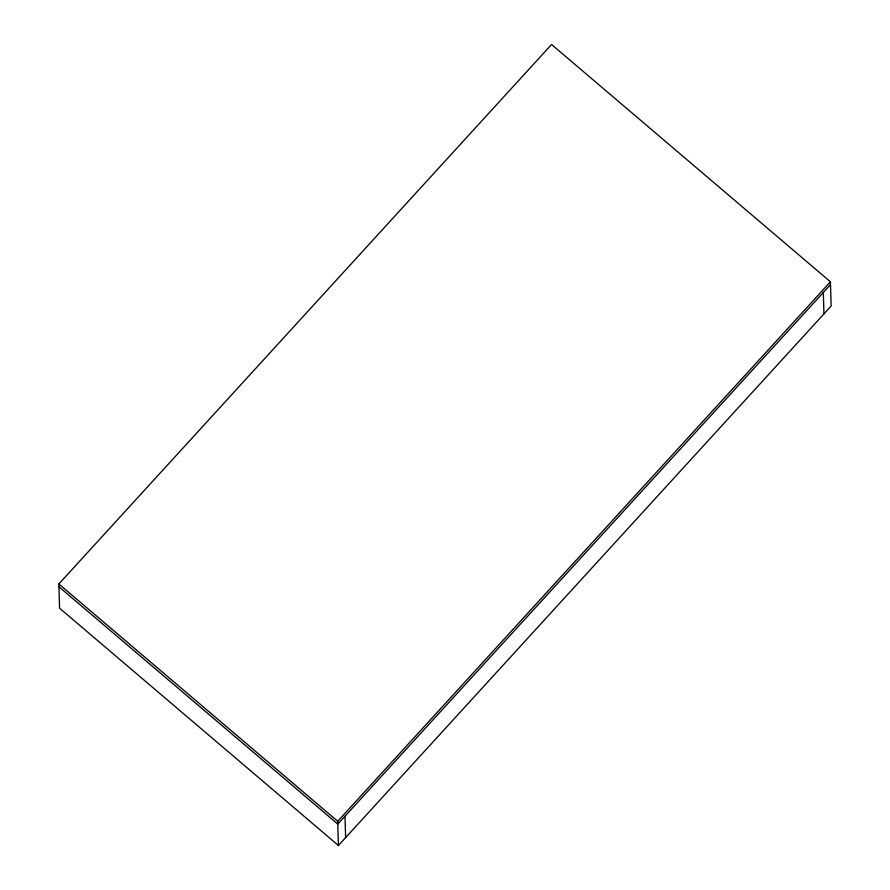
<?xml version="1.0" encoding="UTF-8"?>
<svg xmlns="http://www.w3.org/2000/svg" width="890" height="890" viewBox="0 0 890 890"><rect width="100%" height="100%" fill="white"/><g stroke="black" fill="none" stroke-linecap="round" stroke-linejoin="round"><path stroke-width="1.33" d="M58.862 583.973L551.566 44.5L830.426 281.796L831.138 306.026L338.434 845.5L59.574 608.204L58.862 583.973L337.722 821.281L338.434 845.5M337.722 821.281L830.426 281.796M830.504 284.622L337.8 824.107L58.94 586.799M823.317 292.487L823.951 313.892M344.986 816.241L345.62 837.635"/></g></svg>
